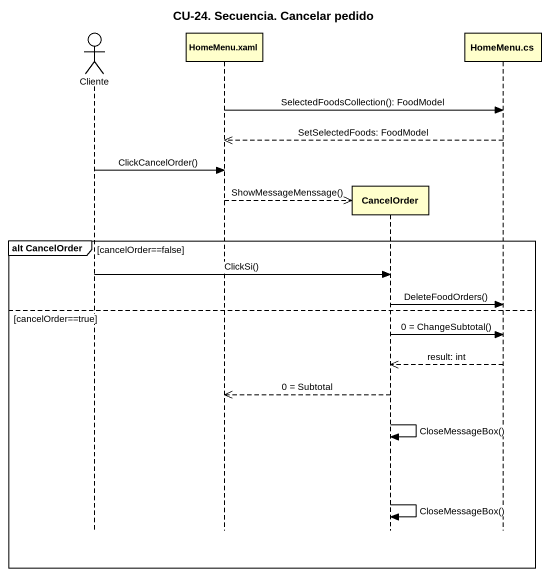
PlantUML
@startuml
title CU-24. Secuencia. Cancelar pedido
hide footbox
actor Cliente
participant "HomeMenu.xaml" as HomeMenu_xaml
participant CancelOrder
participant "HomeMenu.cs" as HomeMenu_cs

HomeMenu_xaml -> HomeMenu_cs : SelectedFoodsCollection(): FoodModel
HomeMenu_cs -->> HomeMenu_xaml : SetSelectedFoods: FoodModel
Cliente -> HomeMenu_xaml : ClickCancelOrder()
HomeMenu_xaml -->> CancelOrder ** : ShowMessageMenssage()
group alt CancelOrder [cancelOrder==false]
  Cliente -> CancelOrder : ClickSi()
  CancelOrder -> HomeMenu_cs : DeleteFoodOrders()
else cancelOrder==true
  CancelOrder -> HomeMenu_cs : 0 = ChangeSubtotal()
  HomeMenu_cs -->> CancelOrder : result: int
  CancelOrder -->> HomeMenu_xaml : 0 = Subtotal
  CancelOrder -> CancelOrder : CloseMessageBox()
  CancelOrder -> CancelOrder : CloseMessageBox()
end
@enduml
